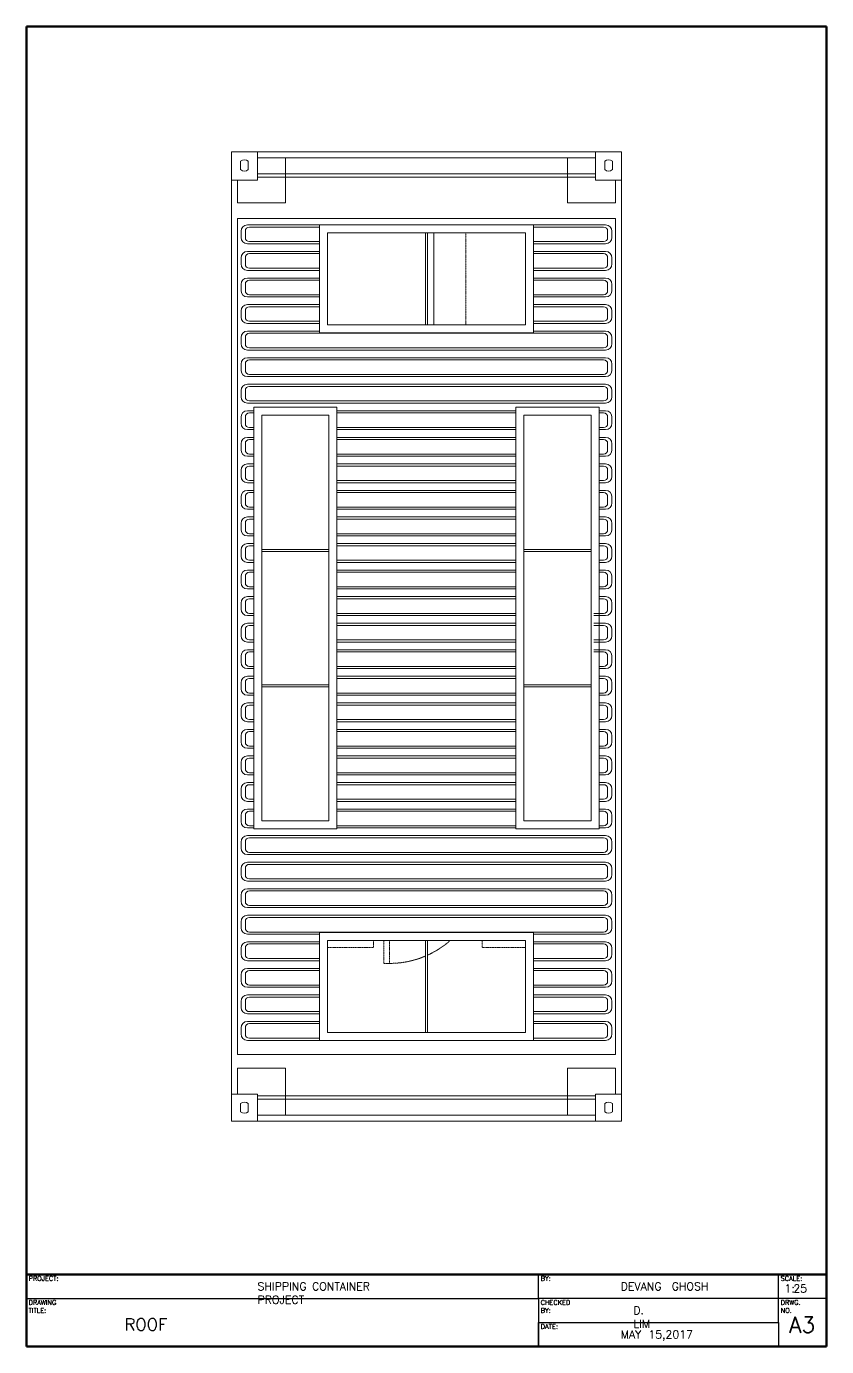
# Model space of a CAD drawing. Header units: millimetres. Extents: x -114891 to 6090, y -66971 to -39451.
# Drawn here: x -4181 to 819, y -57370 to -49120 of the extents above; entities that cross this region are included whole.
import ezdxf

# ---------------------------------------------------------------- set-up
doc = ezdxf.new("R2010")
doc.units = ezdxf.units.MM
doc.header["$LTSCALE"] = 0.05
doc.linetypes.add('HIDDENX2', pattern=[19.05, 12.7, -6.35])
for name, color, linetype, lineweight in [('Border', 160, 'Continuous', 70), ('Final White Lines', 7, 'Continuous', 9), ('Lines', 181, 'Continuous', 30), ('text', 7, 'Continuous', 5), ('Window View', 253, 'HIDDENX2', 5)]:
    doc.layers.add(name, color=color, linetype=linetype, lineweight=lineweight)
doc.styles.get("Standard").update_dxf_attribs({"font": 'simplex8.shx'})

msp = doc.modelspace()

# ---------------------------------------------------------------- linework, layer by layer
at = {"layer": 'Border'}
for p, q in [((-4181.358, -49119.898), (818.642, -49119.898)), ((-4181.358, -57369.898), (-4181.358, -49119.898)), ((818.642, -49119.898), (818.642, -57369.898)), ((-981.358, -56919.898), (-4181.358, -56919.898)), ((-4181.358, -56919.898), (-981.358, -56919.898)), ((-981.358, -56919.898), (518.642, -56919.898)), ((518.642, -56919.898), (818.642, -56919.898)), ((818.642, -57369.898), (818.642, -57069.898)), ((818.642, -57369.898), (-4181.358, -57369.898)), ((518.642, -57369.898), (818.642, -57369.898))]:
    msp.add_line(p, q, dxfattribs=at)
at = {"layer": 'Final White Lines'}
for p, q in [((-2900.358, -55961.591), (-2900.358, -49903.591)), ((-462.358, -49903.591), (-2900.358, -49903.591)), ((-462.358, -55961.591), (-462.358, -49903.591)), ((-2842.858, -50014.714), (-2842.858, -49962.467)), ((-2796.014, -50014.714), (-2796.014, -49962.467)), ((-624.358, -49941.591), (-2738.358, -49941.591)), ((-2562.358, -50221.591), (-2562.358, -49941.591)), ((-800.358, -50221.591), (-800.358, -49941.591)), ((-566.703, -50014.714), (-566.703, -49962.467)), ((-519.858, -50014.714), (-519.858, -49962.467)), ((-624.358, -50041.591), (-2738.358, -50041.591)), ((-624.358, -50061.591), (-2738.358, -50061.591)), ((-2862.358, -50221.591), (-2862.358, -50081.591)), ((-500.358, -50221.591), (-500.358, -50081.591)), ((-2562.358, -50221.591), (-2862.358, -50221.591)), ((-800.358, -50221.591), (-500.358, -50221.591)), ((-2862.358, -55545.091), (-2862.358, -50320.091)), ((-500.358, -50320.091), (-2862.358, -50320.091)), ((-500.358, -55545.091), (-500.358, -50320.091)), ((-2350.758, -50360.412), (-1012.358, -50360.412)), ((-2350.758, -50360.412), (-2350.758, -51034.412)), ((-1012.358, -50360.412), (-1012.358, -51034.412)), ((-2300.758, -50410.412), (-1062.358, -50410.412)), ((-2300.758, -50410.412), (-2300.758, -50984.412)), ((-1687.558, -50410.412), (-1687.558, -50984.412)), ((-1675.558, -50410.412), (-1675.558, -50984.412)), ((-1675.558, -50410.412), (-1675.558, -50984.412)), ((-1635.558, -50410.412), (-1635.558, -50984.412)), ((-1062.358, -50410.412), (-1062.358, -50984.412)), ((-2300.758, -50984.412), (-1062.358, -50984.412)), ((-2350.758, -51034.412), (-1012.358, -51034.412)), ((-2760.758, -54135.364), (-2760.758, -51499.364)), ((-2760.758, -51499.364), (-2240.758, -51499.364)), ((-2710.758, -54085.364), (-2710.758, -51549.364)), ((-2710.758, -51549.364), (-2290.758, -51549.364)), ((-2290.758, -54085.364), (-2290.758, -51549.364)), ((-2240.758, -54135.364), (-2240.758, -51499.364)), ((-1122.358, -51499.364), (-1122.358, -54135.364)), ((-1122.358, -51499.364), (-602.358, -51499.364)), ((-1072.358, -51549.364), (-1072.358, -54085.364)), ((-1072.358, -51549.364), (-652.358, -51549.364)), ((-652.358, -51549.364), (-652.358, -54085.364)), ((-602.358, -51499.364), (-602.358, -54135.364)), ((-2710.758, -52388.698), (-2290.758, -52388.698)), ((-2710.758, -52400.698), (-2290.758, -52400.698)), ((-1072.358, -52388.698), (-652.358, -52388.698)), ((-1072.358, -52400.698), (-652.358, -52400.698)), ((-2710.758, -53234.031), (-2290.758, -53234.031)), ((-2710.758, -53246.031), (-2290.758, -53246.031)), ((-1072.358, -53234.031), (-652.358, -53234.031)), ((-1072.358, -53246.031), (-652.358, -53246.031)), ((-2710.758, -54085.364), (-2290.758, -54085.364)), ((-1072.358, -54085.364), (-652.358, -54085.364)), ((-2760.758, -54135.364), (-2240.758, -54135.364)), ((-1122.358, -54135.364), (-602.358, -54135.364)), ((-2350.758, -54782.316), (-1012.358, -54782.316)), ((-2350.758, -54782.316), (-2350.758, -55456.316)), ((-2300.758, -54832.316), (-1062.358, -54832.316)), ((-2300.758, -54832.316), (-2300.758, -55406.316)), ((-2300.758, -54832.316), (-2300.758, -54875.591)), ((-2011.883, -54832.316), (-1947.483, -54832.316)), ((-1687.558, -54832.316), (-1687.558, -55406.316)), ((-1675.558, -54832.316), (-1675.558, -55406.316)), ((-1675.558, -54832.316), (-1675.558, -55406.316)), ((-1062.358, -54832.316), (-1333.301, -54832.316)), ((-1062.358, -54832.316), (-1062.358, -55406.316)), ((-1012.358, -54782.316), (-1012.358, -55456.316)), ((-462.358, -54851.364), (-462.358, -54851.364)), ((-462.358, -55236.613), (-462.358, -55274.613)), ((-2300.758, -55406.316), (-1062.358, -55406.316)), ((-2350.758, -55456.316), (-1012.358, -55456.316)), ((-500.358, -55545.091), (-2862.358, -55545.091)), ((-2862.358, -55791.591), (-2862.358, -55629.591)), ((-2562.358, -55629.591), (-2862.358, -55629.591)), ((-2562.358, -55923.591), (-2562.358, -55629.591)), ((-800.358, -55923.591), (-800.358, -55629.591)), ((-800.358, -55629.591), (-500.358, -55629.591)), ((-500.358, -55791.591), (-500.358, -55629.591)), ((-2842.858, -55850.467), (-2842.858, -55902.714)), ((-2796.014, -55850.467), (-2796.014, -55902.714)), ((-624.358, -55803.591), (-2738.358, -55803.591)), ((-624.358, -55823.591), (-2738.358, -55823.591)), ((-566.703, -55850.467), (-566.703, -55902.714)), ((-519.858, -55850.467), (-519.858, -55902.714)), ((-624.358, -55923.591), (-2738.358, -55923.591)), ((-462.358, -55961.591), (-2900.358, -55961.591))]:
    msp.add_line(p, q, dxfattribs=at)
at = {"layer": 'Final White Lines', "color": 251}
for p, q in [((-2840.358, -50438.412), (-2840.358, -50400.412)), ((-2813.358, -50439.912), (-2813.358, -50398.912)), ((-2800.358, -50360.412), (-2726.13, -50360.412)), ((-2788.358, -50373.912), (-2726.13, -50373.912)), ((-2726.13, -50360.412), (-636.587, -50360.412)), ((-2726.13, -50373.912), (-2350.758, -50373.912)), ((-1012.358, -50373.912), (-636.587, -50373.912)), ((-562.358, -50360.412), (-636.587, -50360.412)), ((-574.358, -50373.912), (-636.587, -50373.912)), ((-549.358, -50439.912), (-549.358, -50398.912)), ((-522.358, -50438.412), (-522.358, -50400.412)), ((-2800.358, -50478.412), (-2726.13, -50478.412)), ((-2788.358, -50464.912), (-2726.13, -50464.912)), ((-2726.13, -50464.912), (-2350.758, -50464.912)), ((-2726.13, -50478.412), (-2350.758, -50478.412)), ((-1012.358, -50464.912), (-636.587, -50464.912)), ((-1012.358, -50478.412), (-636.587, -50478.412)), ((-574.358, -50464.912), (-636.587, -50464.912)), ((-562.358, -50478.412), (-636.587, -50478.412)), ((-2840.358, -50604.342), (-2840.358, -50566.342)), ((-2813.358, -50605.842), (-2813.358, -50564.842)), ((-2800.358, -50526.342), (-2726.13, -50526.342)), ((-2788.358, -50539.842), (-2726.13, -50539.842)), ((-2726.13, -50526.342), (-2350.758, -50526.342)), ((-2726.13, -50539.842), (-2350.758, -50539.842)), ((-1012.358, -50526.342), (-636.587, -50526.342)), ((-1012.358, -50539.842), (-636.587, -50539.842)), ((-562.358, -50526.342), (-636.587, -50526.342)), ((-574.358, -50539.842), (-636.587, -50539.842)), ((-549.358, -50605.842), (-549.358, -50564.842)), ((-522.358, -50604.342), (-522.358, -50566.342)), ((-2800.358, -50644.342), (-2726.13, -50644.342)), ((-2788.358, -50630.842), (-2726.13, -50630.842)), ((-2726.13, -50630.842), (-2350.758, -50630.842)), ((-2726.13, -50644.342), (-2350.758, -50644.342)), ((-1012.358, -50630.842), (-636.587, -50630.842)), ((-1012.358, -50644.342), (-636.587, -50644.342)), ((-574.358, -50630.842), (-636.587, -50630.842)), ((-562.358, -50644.342), (-636.587, -50644.342)), ((-2840.358, -50770.272), (-2840.358, -50732.272)), ((-2813.358, -50771.772), (-2813.358, -50730.772)), ((-2800.358, -50692.272), (-2726.13, -50692.272)), ((-2788.358, -50705.772), (-2726.13, -50705.772)), ((-2726.13, -50692.272), (-2350.758, -50692.272)), ((-2726.13, -50705.772), (-2350.758, -50705.772)), ((-1012.358, -50692.272), (-636.587, -50692.272)), ((-1012.358, -50705.772), (-636.587, -50705.772)), ((-562.358, -50692.272), (-636.587, -50692.272)), ((-574.358, -50705.772), (-636.587, -50705.772)), ((-549.358, -50771.772), (-549.358, -50730.772)), ((-522.358, -50770.272), (-522.358, -50732.272)), ((-2800.358, -50810.272), (-2726.13, -50810.272)), ((-2788.358, -50796.772), (-2726.13, -50796.772)), ((-2726.13, -50796.772), (-2350.758, -50796.772)), ((-2726.13, -50810.272), (-2350.758, -50810.272)), ((-1012.358, -50796.772), (-636.587, -50796.772)), ((-1012.358, -50810.272), (-636.587, -50810.272)), ((-574.358, -50796.772), (-636.587, -50796.772)), ((-562.358, -50810.272), (-636.587, -50810.272)), ((-2840.358, -50936.203), (-2840.358, -50898.203)), ((-2813.358, -50937.703), (-2813.358, -50896.703)), ((-2800.358, -50858.203), (-2726.13, -50858.203)), ((-2788.358, -50871.703), (-2726.13, -50871.703)), ((-2726.13, -50858.203), (-2350.758, -50858.203)), ((-2726.13, -50871.703), (-2350.758, -50871.703)), ((-1012.358, -50858.203), (-636.587, -50858.203)), ((-1012.358, -50871.703), (-636.587, -50871.703)), ((-562.358, -50858.203), (-636.587, -50858.203)), ((-574.358, -50871.703), (-636.587, -50871.703)), ((-549.358, -50937.703), (-549.358, -50896.703)), ((-522.358, -50936.203), (-522.358, -50898.203)), ((-2800.358, -50976.203), (-2726.13, -50976.203)), ((-2788.358, -50962.703), (-2726.13, -50962.703)), ((-2726.13, -50962.703), (-2350.758, -50962.703)), ((-2726.13, -50976.203), (-2350.758, -50976.203)), ((-1012.358, -50962.703), (-636.587, -50962.703)), ((-1012.358, -50976.203), (-636.587, -50976.203)), ((-574.358, -50962.703), (-636.587, -50962.703)), ((-562.358, -50976.203), (-636.587, -50976.203)), ((-2840.358, -51102.133), (-2840.358, -51064.133)), ((-2813.358, -51103.633), (-2813.358, -51062.633)), ((-2800.358, -51024.133), (-2726.13, -51024.133)), ((-2788.358, -51037.633), (-2726.13, -51037.633)), ((-2726.13, -51024.133), (-2350.758, -51024.133)), ((-2726.13, -51037.633), (-636.587, -51037.633)), ((-1012.358, -51024.133), (-636.587, -51024.133)), ((-562.358, -51024.133), (-636.587, -51024.133)), ((-574.358, -51037.633), (-636.587, -51037.633)), ((-549.358, -51103.633), (-549.358, -51062.633)), ((-522.358, -51102.133), (-522.358, -51064.133)), ((-2800.358, -51142.133), (-2726.13, -51142.133)), ((-2788.358, -51128.633), (-2726.13, -51128.633)), ((-2726.13, -51128.633), (-636.587, -51128.633)), ((-2726.13, -51142.133), (-636.587, -51142.133)), ((-574.358, -51128.633), (-636.587, -51128.633)), ((-562.358, -51142.133), (-636.587, -51142.133)), ((-2840.358, -51268.063), (-2840.358, -51230.063)), ((-2813.358, -51269.563), (-2813.358, -51228.563)), ((-2800.358, -51190.063), (-2726.13, -51190.063)), ((-2788.358, -51203.563), (-2726.13, -51203.563)), ((-2726.13, -51190.063), (-636.587, -51190.063)), ((-2726.13, -51203.563), (-636.587, -51203.563)), ((-562.358, -51190.063), (-636.587, -51190.063)), ((-574.358, -51203.563), (-636.587, -51203.563)), ((-549.358, -51269.563), (-549.358, -51228.563)), ((-522.358, -51268.063), (-522.358, -51230.063)), ((-2800.358, -51308.063), (-2726.13, -51308.063)), ((-2788.358, -51294.563), (-2726.13, -51294.563)), ((-2726.13, -51294.563), (-636.587, -51294.563)), ((-2726.13, -51308.063), (-636.587, -51308.063)), ((-574.358, -51294.563), (-636.587, -51294.563)), ((-562.358, -51308.063), (-636.587, -51308.063)), ((-2840.358, -51433.993), (-2840.358, -51395.993)), ((-2840.358, -51433.993), (-2840.358, -51395.993)), ((-2813.358, -51435.493), (-2813.358, -51394.493)), ((-2813.358, -51435.493), (-2813.358, -51394.493)), ((-2800.358, -51355.993), (-2726.13, -51355.993)), ((-2800.358, -51355.993), (-2726.13, -51355.993)), ((-2788.358, -51369.493), (-2726.13, -51369.493)), ((-2788.358, -51369.493), (-2726.13, -51369.493)), ((-2726.13, -51355.993), (-636.587, -51355.993)), ((-2726.13, -51355.993), (-636.587, -51355.993)), ((-2726.13, -51369.493), (-636.587, -51369.493)), ((-2726.13, -51369.493), (-636.587, -51369.493)), ((-562.358, -51355.993), (-636.587, -51355.993)), ((-562.358, -51355.993), (-636.587, -51355.993)), ((-574.358, -51369.493), (-636.587, -51369.493)), ((-574.358, -51369.493), (-636.587, -51369.493)), ((-549.358, -51435.493), (-549.358, -51394.493)), ((-549.358, -51435.493), (-549.358, -51394.493)), ((-522.358, -51433.993), (-522.358, -51395.993)), ((-522.358, -51433.993), (-522.358, -51395.993)), ((-2800.358, -51473.993), (-2726.13, -51473.993)), ((-2800.358, -51473.993), (-2726.13, -51473.993)), ((-2788.358, -51460.493), (-2726.13, -51460.493)), ((-2788.358, -51460.493), (-2726.13, -51460.493)), ((-2726.13, -51460.493), (-636.587, -51460.493)), ((-2726.13, -51460.493), (-636.587, -51460.493)), ((-2726.13, -51473.993), (-636.587, -51473.993)), ((-2726.13, -51473.993), (-636.587, -51473.993)), ((-574.358, -51460.493), (-636.587, -51460.493)), ((-574.358, -51460.493), (-636.587, -51460.493)), ((-562.358, -51473.993), (-636.587, -51473.993)), ((-562.358, -51473.993), (-636.587, -51473.993)), ((-2840.358, -51599.923), (-2840.358, -51561.923)), ((-2813.358, -51601.423), (-2813.358, -51560.423)), ((-2800.358, -51521.923), (-2760.758, -51521.923)), ((-2788.358, -51535.423), (-2760.758, -51535.423)), ((-2240.758, -51521.923), (-1122.358, -51521.923)), ((-2240.758, -51535.423), (-1122.358, -51535.423)), ((-562.358, -51521.923), (-602.358, -51521.923)), ((-574.358, -51535.423), (-602.358, -51535.423)), ((-549.358, -51601.423), (-549.358, -51560.423)), ((-522.358, -51599.923), (-522.358, -51561.923)), ((-2800.358, -51639.923), (-2760.758, -51639.923)), ((-2788.358, -51626.423), (-2760.758, -51626.423)), ((-2240.758, -51626.423), (-1122.358, -51626.423)), ((-2240.758, -51639.923), (-1122.358, -51639.923)), ((-574.358, -51626.423), (-602.358, -51626.423)), ((-562.358, -51639.923), (-602.358, -51639.923)), ((-2813.358, -51767.353), (-2813.358, -51726.353)), ((-2800.358, -51687.853), (-2760.758, -51687.853)), ((-2788.358, -51701.353), (-2760.758, -51701.353)), ((-2240.758, -51687.853), (-1122.358, -51687.853)), ((-2240.758, -51701.353), (-1122.358, -51701.353)), ((-562.358, -51687.853), (-602.358, -51687.853)), ((-574.358, -51701.353), (-602.358, -51701.353)), ((-549.358, -51767.353), (-549.358, -51726.353)), ((-2840.358, -51765.853), (-2840.358, -51727.853)), ((-2800.358, -51805.853), (-2760.758, -51805.853)), ((-2788.358, -51792.353), (-2760.758, -51792.353)), ((-2240.758, -51792.353), (-1122.358, -51792.353)), ((-2240.758, -51805.853), (-1122.358, -51805.853)), ((-574.358, -51792.353), (-602.358, -51792.353)), ((-562.358, -51805.853), (-602.358, -51805.853)), ((-522.358, -51765.853), (-522.358, -51727.853)), ((-2813.358, -51933.283), (-2813.358, -51892.283)), ((-2800.358, -51853.783), (-2760.758, -51853.783)), ((-2788.358, -51867.283), (-2760.758, -51867.283)), ((-2240.758, -51853.783), (-1122.358, -51853.783)), ((-2240.758, -51867.283), (-1122.358, -51867.283)), ((-562.358, -51853.783), (-602.358, -51853.783)), ((-574.358, -51867.283), (-602.358, -51867.283)), ((-549.358, -51933.283), (-549.358, -51892.283)), ((-2840.358, -51931.783), (-2840.358, -51893.783)), ((-2800.358, -51971.783), (-2760.758, -51971.783)), ((-2788.358, -51958.283), (-2760.758, -51958.283)), ((-2240.758, -51958.283), (-1122.358, -51958.283)), ((-2240.758, -51971.783), (-1122.358, -51971.783)), ((-574.358, -51958.283), (-602.358, -51958.283)), ((-562.358, -51971.783), (-602.358, -51971.783)), ((-522.358, -51931.783), (-522.358, -51893.783)), ((-2800.358, -52019.714), (-2760.758, -52019.714)), ((-2788.358, -52033.214), (-2760.758, -52033.214)), ((-2240.758, -52019.714), (-1122.358, -52019.714)), ((-2240.758, -52033.214), (-1122.358, -52033.214)), ((-562.358, -52019.714), (-602.358, -52019.714)), ((-574.358, -52033.214), (-602.358, -52033.214)), ((-2840.358, -52097.714), (-2840.358, -52059.714)), ((-2813.358, -52099.214), (-2813.358, -52058.214)), ((-2800.358, -52137.714), (-2760.758, -52137.714)), ((-2788.358, -52124.214), (-2760.758, -52124.214)), ((-2240.758, -52124.214), (-1122.358, -52124.214)), ((-2240.758, -52137.714), (-1122.358, -52137.714)), ((-574.358, -52124.214), (-602.358, -52124.214)), ((-562.358, -52137.714), (-602.358, -52137.714)), ((-549.358, -52099.214), (-549.358, -52058.214)), ((-522.358, -52097.714), (-522.358, -52059.714)), ((-2800.358, -52185.644), (-2760.758, -52185.644)), ((-2788.358, -52199.144), (-2760.758, -52199.144)), ((-2240.758, -52185.644), (-1122.358, -52185.644)), ((-2240.758, -52199.144), (-1122.358, -52199.144)), ((-562.358, -52185.644), (-602.358, -52185.644)), ((-574.358, -52199.144), (-602.358, -52199.144)), ((-2840.358, -52263.644), (-2840.358, -52225.644)), ((-2813.358, -52265.144), (-2813.358, -52224.144)), ((-2800.358, -52303.644), (-2760.758, -52303.644)), ((-2788.358, -52290.144), (-2760.758, -52290.144)), ((-2240.758, -52290.144), (-1122.358, -52290.144)), ((-2240.758, -52303.644), (-1122.358, -52303.644)), ((-574.358, -52290.144), (-602.358, -52290.144)), ((-562.358, -52303.644), (-602.358, -52303.644)), ((-549.358, -52265.144), (-549.358, -52224.144)), ((-522.358, -52263.644), (-522.358, -52225.644)), ((-2800.358, -52351.574), (-2760.758, -52351.574)), ((-2800.358, -52351.574), (-2760.758, -52351.574)), ((-2788.358, -52365.074), (-2760.758, -52365.074)), ((-2788.358, -52365.074), (-2760.758, -52365.074)), ((-2240.758, -52351.574), (-1122.358, -52351.574)), ((-2240.758, -52351.574), (-1122.358, -52351.574)), ((-2240.758, -52365.074), (-1122.358, -52365.074)), ((-2240.758, -52365.074), (-1122.358, -52365.074)), ((-562.358, -52351.574), (-602.358, -52351.574)), ((-562.358, -52351.574), (-602.358, -52351.574)), ((-574.358, -52365.074), (-602.358, -52365.074)), ((-574.358, -52365.074), (-602.358, -52365.074)), ((-2840.358, -52429.574), (-2840.358, -52391.574)), ((-2840.358, -52429.574), (-2840.358, -52391.574)), ((-2813.358, -52431.074), (-2813.358, -52390.074)), ((-2813.358, -52431.074), (-2813.358, -52390.074)), ((-2800.358, -52469.574), (-2760.758, -52469.574)), ((-2800.358, -52469.574), (-2760.758, -52469.574)), ((-2788.358, -52456.074), (-2760.758, -52456.074)), ((-2788.358, -52456.074), (-2760.758, -52456.074)), ((-2240.758, -52456.074), (-1122.358, -52456.074)), ((-2240.758, -52456.074), (-1122.358, -52456.074)), ((-2240.758, -52469.574), (-1122.358, -52469.574)), ((-2240.758, -52469.574), (-1122.358, -52469.574)), ((-574.358, -52456.074), (-602.358, -52456.074)), ((-574.358, -52456.074), (-602.358, -52456.074)), ((-562.358, -52469.574), (-602.358, -52469.574)), ((-562.358, -52469.574), (-602.358, -52469.574)), ((-549.358, -52431.074), (-549.358, -52390.074)), ((-549.358, -52431.074), (-549.358, -52390.074)), ((-522.358, -52429.574), (-522.358, -52391.574)), ((-522.358, -52429.574), (-522.358, -52391.574)), ((-2800.358, -52517.504), (-2760.758, -52517.504)), ((-2788.358, -52531.004), (-2760.758, -52531.004)), ((-2240.758, -52517.504), (-1122.358, -52517.504)), ((-2240.758, -52531.004), (-1122.358, -52531.004)), ((-562.358, -52517.504), (-602.358, -52517.504)), ((-574.358, -52531.004), (-602.358, -52531.004)), ((-2840.358, -52595.504), (-2840.358, -52557.504)), ((-2813.358, -52597.004), (-2813.358, -52556.004)), ((-2788.358, -52622.004), (-2760.758, -52622.004)), ((-2240.758, -52622.004), (-1122.358, -52622.004)), ((-574.358, -52622.004), (-602.358, -52622.004)), ((-549.358, -52597.004), (-549.358, -52556.004)), ((-522.358, -52595.504), (-522.358, -52557.504)), ((-2800.358, -52635.504), (-2760.758, -52635.504)), ((-2800.358, -52683.434), (-2760.758, -52683.434)), ((-2788.358, -52696.934), (-2760.758, -52696.934)), ((-2240.758, -52635.504), (-1122.358, -52635.504)), ((-2240.758, -52683.434), (-1122.358, -52683.434)), ((-2240.758, -52696.934), (-1122.358, -52696.934)), ((-562.358, -52635.504), (-602.358, -52635.504)), ((-562.358, -52683.434), (-602.358, -52683.434)), ((-574.358, -52696.934), (-602.358, -52696.934)), ((-2840.358, -52761.434), (-2840.358, -52723.434)), ((-2813.358, -52762.934), (-2813.358, -52721.934)), ((-2788.358, -52787.934), (-2760.758, -52787.934)), ((-2240.758, -52787.934), (-1122.358, -52787.934)), ((-574.358, -52787.934), (-636.587, -52787.934)), ((-549.358, -52762.934), (-549.358, -52721.934)), ((-522.358, -52761.434), (-522.358, -52723.434)), ((-2800.358, -52801.434), (-2760.758, -52801.434)), ((-2800.358, -52849.364), (-2760.758, -52849.364)), ((-2788.358, -52862.864), (-2760.758, -52862.864)), ((-2240.758, -52801.434), (-1122.358, -52801.434)), ((-2240.758, -52849.364), (-1122.358, -52849.364)), ((-2240.758, -52862.864), (-1122.358, -52862.864)), ((-562.358, -52801.434), (-636.587, -52801.434)), ((-562.358, -52849.364), (-636.587, -52849.364)), ((-574.358, -52862.864), (-636.587, -52862.864)), ((-2840.358, -52889.364), (-2840.358, -52927.364)), ((-2813.358, -52887.864), (-2813.358, -52928.864)), ((-2788.358, -52953.864), (-2760.758, -52953.864)), ((-2240.758, -52953.864), (-1122.358, -52953.864)), ((-574.358, -52953.864), (-636.587, -52953.864)), ((-549.358, -52887.864), (-549.358, -52928.864)), ((-522.358, -52889.364), (-522.358, -52927.364)), ((-2800.358, -52967.364), (-2760.758, -52967.364)), ((-2800.358, -53015.294), (-2760.758, -53015.294)), ((-2788.358, -53028.794), (-2760.758, -53028.794)), ((-2240.758, -52967.364), (-1122.358, -52967.364)), ((-2240.758, -53015.294), (-1122.358, -53015.294)), ((-2240.758, -53028.794), (-1122.358, -53028.794)), ((-562.358, -52967.364), (-636.587, -52967.364)), ((-562.358, -53015.294), (-636.587, -53015.294)), ((-574.358, -53028.794), (-636.587, -53028.794)), ((-2840.358, -53055.294), (-2840.358, -53093.294)), ((-2813.358, -53053.794), (-2813.358, -53094.794)), ((-2788.358, -53119.794), (-2760.758, -53119.794)), ((-2240.758, -53119.794), (-1122.358, -53119.794)), ((-574.358, -53119.794), (-602.358, -53119.794)), ((-549.358, -53053.794), (-549.358, -53094.794)), ((-522.358, -53055.294), (-522.358, -53093.294)), ((-2800.358, -53133.294), (-2760.758, -53133.294)), ((-2800.358, -53181.225), (-2760.758, -53181.225)), ((-2788.358, -53194.725), (-2760.758, -53194.725)), ((-2240.758, -53133.294), (-1122.358, -53133.294)), ((-2240.758, -53181.225), (-1122.358, -53181.225)), ((-2240.758, -53194.725), (-1122.358, -53194.725)), ((-562.358, -53133.294), (-602.358, -53133.294)), ((-562.358, -53181.225), (-602.358, -53181.225)), ((-574.358, -53194.725), (-602.358, -53194.725)), ((-2840.358, -53221.225), (-2840.358, -53259.225)), ((-2813.358, -53219.725), (-2813.358, -53260.725)), ((-2788.358, -53285.725), (-2760.758, -53285.725)), ((-2240.758, -53285.725), (-1122.358, -53285.725)), ((-574.358, -53285.725), (-602.358, -53285.725)), ((-549.358, -53219.725), (-549.358, -53260.725)), ((-522.358, -53221.225), (-522.358, -53259.225)), ((-2800.358, -53299.225), (-2760.758, -53299.225)), ((-2800.358, -53347.155), (-2760.758, -53347.155)), ((-2800.358, -53347.155), (-2760.758, -53347.155)), ((-2788.358, -53360.655), (-2760.758, -53360.655)), ((-2788.358, -53360.655), (-2760.758, -53360.655)), ((-2240.758, -53299.225), (-1122.358, -53299.225)), ((-2240.758, -53347.155), (-1122.358, -53347.155)), ((-2240.758, -53347.155), (-1122.358, -53347.155)), ((-2240.758, -53360.655), (-1122.358, -53360.655)), ((-2240.758, -53360.655), (-1122.358, -53360.655)), ((-562.358, -53299.225), (-602.358, -53299.225)), ((-562.358, -53347.155), (-602.358, -53347.155)), ((-562.358, -53347.155), (-602.358, -53347.155)), ((-574.358, -53360.655), (-602.358, -53360.655)), ((-574.358, -53360.655), (-602.358, -53360.655)), ((-2840.358, -53387.155), (-2840.358, -53425.155)), ((-2840.358, -53387.155), (-2840.358, -53425.155)), ((-2813.358, -53385.655), (-2813.358, -53426.655)), ((-2813.358, -53385.655), (-2813.358, -53426.655)), ((-2788.358, -53451.655), (-2760.758, -53451.655)), ((-2788.358, -53451.655), (-2760.758, -53451.655)), ((-2240.758, -53451.655), (-1122.358, -53451.655)), ((-2240.758, -53451.655), (-1122.358, -53451.655)), ((-574.358, -53451.655), (-602.358, -53451.655)), ((-574.358, -53451.655), (-602.358, -53451.655)), ((-549.358, -53385.655), (-549.358, -53426.655)), ((-549.358, -53385.655), (-549.358, -53426.655)), ((-522.358, -53387.155), (-522.358, -53425.155)), ((-522.358, -53387.155), (-522.358, -53425.155)), ((-2800.358, -53465.155), (-2760.758, -53465.155)), ((-2800.358, -53465.155), (-2760.758, -53465.155)), ((-2800.358, -53513.085), (-2760.758, -53513.085)), ((-2788.358, -53526.585), (-2760.758, -53526.585)), ((-2240.758, -53465.155), (-1122.358, -53465.155)), ((-2240.758, -53465.155), (-1122.358, -53465.155)), ((-2240.758, -53513.085), (-1122.358, -53513.085)), ((-2240.758, -53526.585), (-1122.358, -53526.585)), ((-562.358, -53465.155), (-602.358, -53465.155)), ((-562.358, -53465.155), (-602.358, -53465.155)), ((-562.358, -53513.085), (-602.358, -53513.085)), ((-574.358, -53526.585), (-602.358, -53526.585)), ((-2840.358, -53553.085), (-2840.358, -53591.085)), ((-2813.358, -53551.585), (-2813.358, -53592.585)), ((-2788.358, -53617.585), (-2760.758, -53617.585)), ((-2240.758, -53617.585), (-1122.358, -53617.585)), ((-574.358, -53617.585), (-602.358, -53617.585)), ((-549.358, -53551.585), (-549.358, -53592.585)), ((-522.358, -53553.085), (-522.358, -53591.085)), ((-2800.358, -53631.085), (-2760.758, -53631.085)), ((-2800.358, -53679.015), (-2760.758, -53679.015)), ((-2788.358, -53692.515), (-2760.758, -53692.515)), ((-2240.758, -53631.085), (-1122.358, -53631.085)), ((-2240.758, -53679.015), (-1122.358, -53679.015)), ((-2240.758, -53692.515), (-1122.358, -53692.515)), ((-562.358, -53631.085), (-602.358, -53631.085)), ((-562.358, -53679.015), (-602.358, -53679.015)), ((-574.358, -53692.515), (-602.358, -53692.515)), ((-2840.358, -53719.015), (-2840.358, -53757.015)), ((-2813.358, -53717.515), (-2813.358, -53758.515)), ((-2788.358, -53783.515), (-2760.758, -53783.515)), ((-2240.758, -53783.515), (-1122.358, -53783.515)), ((-574.358, -53783.515), (-602.358, -53783.515)), ((-549.358, -53717.515), (-549.358, -53758.515)), ((-522.358, -53719.015), (-522.358, -53757.015)), ((-2800.358, -53797.015), (-2760.758, -53797.015)), ((-2800.358, -53844.945), (-2760.758, -53844.945)), ((-2788.358, -53858.445), (-2760.758, -53858.445)), ((-2240.758, -53797.015), (-1122.358, -53797.015)), ((-2240.758, -53844.945), (-1122.358, -53844.945)), ((-2240.758, -53858.445), (-1122.358, -53858.445)), ((-562.358, -53797.015), (-602.358, -53797.015)), ((-562.358, -53844.945), (-602.358, -53844.945)), ((-574.358, -53858.445), (-602.358, -53858.445)), ((-2840.358, -53884.945), (-2840.358, -53922.945)), ((-2813.358, -53883.445), (-2813.358, -53924.445)), ((-2788.358, -53949.445), (-2760.758, -53949.445)), ((-2240.758, -53949.445), (-1122.358, -53949.445)), ((-574.358, -53949.445), (-602.358, -53949.445)), ((-549.358, -53883.445), (-549.358, -53924.445)), ((-522.358, -53884.945), (-522.358, -53922.945)), ((-2800.358, -53962.945), (-2760.758, -53962.945)), ((-2800.358, -54010.875), (-2760.758, -54010.875)), ((-2788.358, -54024.375), (-2760.758, -54024.375)), ((-2240.758, -53962.945), (-1122.358, -53962.945)), ((-2240.758, -54010.875), (-1122.358, -54010.875)), ((-2240.758, -54024.375), (-1122.358, -54024.375)), ((-562.358, -53962.945), (-602.358, -53962.945)), ((-562.358, -54010.875), (-602.358, -54010.875)), ((-574.358, -54024.375), (-602.358, -54024.375)), ((-2840.358, -54050.875), (-2840.358, -54088.875)), ((-2813.358, -54049.375), (-2813.358, -54090.375)), ((-2788.358, -54115.375), (-2760.758, -54115.375)), ((-2240.758, -54115.375), (-1122.358, -54115.375)), ((-574.358, -54115.375), (-602.358, -54115.375)), ((-549.358, -54049.375), (-549.358, -54090.375)), ((-522.358, -54050.875), (-522.358, -54088.875)), ((-2800.358, -54128.875), (-2760.758, -54128.875)), ((-2800.358, -54176.805), (-2726.13, -54176.805)), ((-2788.358, -54190.305), (-2726.13, -54190.305)), ((-2726.13, -54176.805), (-636.587, -54176.805)), ((-2726.13, -54190.305), (-636.587, -54190.305)), ((-2240.758, -54128.875), (-1122.358, -54128.875)), ((-562.358, -54176.805), (-636.587, -54176.805)), ((-574.358, -54190.305), (-636.587, -54190.305)), ((-562.358, -54128.875), (-602.358, -54128.875)), ((-2840.358, -54216.805), (-2840.358, -54254.805)), ((-2813.358, -54215.305), (-2813.358, -54256.305)), ((-2788.358, -54281.305), (-2726.13, -54281.305)), ((-2726.13, -54281.305), (-636.587, -54281.305)), ((-574.358, -54281.305), (-636.587, -54281.305)), ((-549.358, -54215.305), (-549.358, -54256.305)), ((-522.358, -54216.805), (-522.358, -54254.805)), ((-2800.358, -54294.805), (-2726.13, -54294.805)), ((-2800.358, -54342.735), (-2726.13, -54342.735)), ((-2800.358, -54342.735), (-2726.13, -54342.735)), ((-2788.358, -54356.235), (-2726.13, -54356.235)), ((-2788.358, -54356.235), (-2726.13, -54356.235)), ((-2726.13, -54294.805), (-636.587, -54294.805)), ((-2726.13, -54342.735), (-636.587, -54342.735)), ((-2726.13, -54342.735), (-636.587, -54342.735)), ((-2726.13, -54356.235), (-636.587, -54356.235)), ((-2726.13, -54356.235), (-636.587, -54356.235)), ((-562.358, -54294.805), (-636.587, -54294.805)), ((-562.358, -54342.735), (-636.587, -54342.735)), ((-562.358, -54342.735), (-636.587, -54342.735)), ((-574.358, -54356.235), (-636.587, -54356.235)), ((-574.358, -54356.235), (-636.587, -54356.235)), ((-2840.358, -54382.735), (-2840.358, -54420.735)), ((-2840.358, -54382.735), (-2840.358, -54420.735)), ((-2813.358, -54381.235), (-2813.358, -54422.235)), ((-2813.358, -54381.235), (-2813.358, -54422.235)), ((-2788.358, -54447.235), (-2726.13, -54447.235)), ((-2788.358, -54447.235), (-2726.13, -54447.235)), ((-2726.13, -54447.235), (-636.587, -54447.235)), ((-2726.13, -54447.235), (-636.587, -54447.235)), ((-574.358, -54447.235), (-636.587, -54447.235)), ((-574.358, -54447.235), (-636.587, -54447.235)), ((-549.358, -54381.235), (-549.358, -54422.235)), ((-549.358, -54381.235), (-549.358, -54422.235)), ((-522.358, -54382.735), (-522.358, -54420.735)), ((-522.358, -54382.735), (-522.358, -54420.735)), ((-2800.358, -54460.735), (-2726.13, -54460.735)), ((-2800.358, -54460.735), (-2726.13, -54460.735)), ((-2800.358, -54508.666), (-2726.13, -54508.666)), ((-2788.358, -54522.166), (-2726.13, -54522.166)), ((-2726.13, -54460.735), (-636.587, -54460.735)), ((-2726.13, -54460.735), (-636.587, -54460.735)), ((-2726.13, -54508.666), (-636.587, -54508.666)), ((-2726.13, -54522.166), (-636.587, -54522.166)), ((-562.358, -54460.735), (-636.587, -54460.735)), ((-562.358, -54460.735), (-636.587, -54460.735)), ((-562.358, -54508.666), (-636.587, -54508.666)), ((-574.358, -54522.166), (-636.587, -54522.166)), ((-2840.358, -54548.666), (-2840.358, -54586.666)), ((-2813.358, -54547.166), (-2813.358, -54588.166)), ((-2788.358, -54613.166), (-2726.13, -54613.166)), ((-2726.13, -54613.166), (-636.587, -54613.166)), ((-574.358, -54613.166), (-636.587, -54613.166)), ((-549.358, -54547.166), (-549.358, -54588.166)), ((-522.358, -54548.666), (-522.358, -54586.666)), ((-2800.358, -54626.666), (-2726.13, -54626.666)), ((-2800.358, -54674.596), (-2726.13, -54674.596)), ((-2788.358, -54688.096), (-2726.13, -54688.096)), ((-2726.13, -54626.666), (-636.587, -54626.666)), ((-2726.13, -54674.596), (-636.587, -54674.596)), ((-2726.13, -54688.096), (-636.587, -54688.096)), ((-562.358, -54626.666), (-636.587, -54626.666)), ((-562.358, -54674.596), (-636.587, -54674.596)), ((-574.358, -54688.096), (-636.587, -54688.096)), ((-2840.358, -54714.596), (-2840.358, -54752.596)), ((-2813.358, -54713.096), (-2813.358, -54754.096)), ((-2788.358, -54779.096), (-2726.13, -54779.096)), ((-2726.13, -54779.096), (-636.587, -54779.096)), ((-574.358, -54779.096), (-636.587, -54779.096)), ((-549.358, -54713.096), (-549.358, -54754.096)), ((-522.358, -54714.596), (-522.358, -54752.596)), ((-2800.358, -54792.596), (-2726.13, -54792.596)), ((-2800.358, -54840.526), (-2726.13, -54840.526)), ((-2788.358, -54854.026), (-2726.13, -54854.026)), ((-2726.13, -54792.596), (-2350.758, -54792.596)), ((-2726.13, -54840.526), (-2350.758, -54840.526)), ((-2726.13, -54854.026), (-2350.758, -54854.026)), ((-1012.358, -54792.596), (-636.587, -54792.596)), ((-1012.358, -54840.526), (-636.587, -54840.526)), ((-1012.358, -54854.026), (-636.587, -54854.026)), ((-562.358, -54792.596), (-636.587, -54792.596)), ((-562.358, -54840.526), (-636.587, -54840.526)), ((-574.358, -54854.026), (-636.587, -54854.026)), ((-2840.358, -54880.526), (-2840.358, -54918.526)), ((-2813.358, -54879.026), (-2813.358, -54920.026)), ((-549.358, -54879.026), (-549.358, -54920.026)), ((-522.358, -54880.526), (-522.358, -54918.526)), ((-2800.358, -54958.526), (-2726.13, -54958.526)), ((-2800.358, -55006.456), (-2726.13, -55006.456)), ((-2788.358, -54945.026), (-2726.13, -54945.026)), ((-2788.358, -55019.956), (-2726.13, -55019.956)), ((-2726.13, -54945.026), (-2350.758, -54945.026)), ((-2726.13, -54958.526), (-2350.758, -54958.526)), ((-2726.13, -55006.456), (-2350.758, -55006.456)), ((-2726.13, -55019.956), (-2350.758, -55019.956)), ((-1012.358, -54945.026), (-636.587, -54945.026)), ((-1012.358, -54958.526), (-636.587, -54958.526)), ((-1012.358, -55006.456), (-636.587, -55006.456)), ((-1012.358, -55019.956), (-636.587, -55019.956)), ((-574.358, -54945.026), (-636.587, -54945.026)), ((-562.358, -54958.526), (-636.587, -54958.526)), ((-562.358, -55006.456), (-636.587, -55006.456)), ((-574.358, -55019.956), (-636.587, -55019.956)), ((-2840.358, -55046.456), (-2840.358, -55084.456)), ((-2813.358, -55044.956), (-2813.358, -55085.956)), ((-549.358, -55044.956), (-549.358, -55085.956)), ((-522.358, -55046.456), (-522.358, -55084.456)), ((-2800.358, -55124.456), (-2726.13, -55124.456)), ((-2800.358, -55172.386), (-2726.13, -55172.386)), ((-2788.358, -55110.956), (-2726.13, -55110.956)), ((-2788.358, -55185.886), (-2726.13, -55185.886)), ((-2726.13, -55110.956), (-2350.758, -55110.956)), ((-2726.13, -55124.456), (-2350.758, -55124.456)), ((-2726.13, -55172.386), (-2350.758, -55172.386)), ((-2726.13, -55185.886), (-2350.758, -55185.886)), ((-1012.358, -55110.956), (-636.587, -55110.956)), ((-1012.358, -55124.456), (-636.587, -55124.456)), ((-1012.358, -55172.386), (-636.587, -55172.386)), ((-1012.358, -55185.886), (-636.587, -55185.886)), ((-574.358, -55110.956), (-636.587, -55110.956)), ((-562.358, -55124.456), (-636.587, -55124.456)), ((-562.358, -55172.386), (-636.587, -55172.386)), ((-574.358, -55185.886), (-636.587, -55185.886)), ((-2840.358, -55212.386), (-2840.358, -55250.386)), ((-2813.358, -55210.886), (-2813.358, -55251.886)), ((-549.358, -55210.886), (-549.358, -55251.886)), ((-522.358, -55212.386), (-522.358, -55250.386)), ((-2800.358, -55290.386), (-2726.13, -55290.386)), ((-2800.358, -55338.316), (-2726.13, -55338.316)), ((-2788.358, -55276.886), (-2726.13, -55276.886)), ((-2788.358, -55351.816), (-2726.13, -55351.816)), ((-2726.13, -55276.886), (-2350.758, -55276.886)), ((-2726.13, -55290.386), (-2350.758, -55290.386)), ((-2726.13, -55338.316), (-2350.758, -55338.316)), ((-2726.13, -55351.816), (-2350.758, -55351.816)), ((-1012.358, -55276.886), (-636.587, -55276.886)), ((-1012.358, -55290.386), (-636.587, -55290.386)), ((-1012.358, -55338.316), (-636.587, -55338.316)), ((-1012.358, -55351.816), (-636.587, -55351.816)), ((-574.358, -55276.886), (-636.587, -55276.886)), ((-562.358, -55290.386), (-636.587, -55290.386)), ((-562.358, -55338.316), (-636.587, -55338.316)), ((-574.358, -55351.816), (-636.587, -55351.816)), ((-2840.358, -55378.316), (-2840.358, -55416.316)), ((-2840.358, -55378.316), (-2840.358, -55416.316)), ((-2813.358, -55376.816), (-2813.358, -55417.816)), ((-549.358, -55376.816), (-549.358, -55417.816)), ((-522.358, -55378.316), (-522.358, -55416.316)), ((-522.358, -55378.316), (-522.358, -55416.316)), ((-2800.358, -55456.316), (-2726.13, -55456.316)), ((-2788.358, -55442.816), (-2726.13, -55442.816)), ((-2726.13, -55442.816), (-2350.758, -55442.816)), ((-2726.13, -55456.316), (-636.587, -55456.316)), ((-1012.358, -55442.816), (-636.587, -55442.816)), ((-574.358, -55442.816), (-636.587, -55442.816)), ((-562.358, -55456.316), (-636.587, -55456.316))]:
    msp.add_line(p, q, dxfattribs=at)
at = {"layer": 'Final White Lines', "elevation": 0, "flags": 128}
for points in [[(-2900.358, -50081.591), (-2738.358, -50081.591), (-2738.358, -49903.591), (-2900.358, -49903.591)], [(-462.358, -50081.591), (-624.358, -50081.591), (-624.358, -49903.591), (-462.358, -49903.591)], [(-2900.358, -55791.591), (-2738.358, -55791.591), (-2738.358, -55961.591), (-2900.358, -55961.591)], [(-624.358, -55791.591), (-462.358, -55791.591), (-462.358, -55961.591), (-624.358, -55961.591)]]:
    msp.add_lwpolyline(points, close=True, dxfattribs=at)
at = {"layer": 'Final White Lines'}
for centre, start, end in [((-2819.436, -49988.591), 48.1204528, 131.8795472), ((-543.281, -49988.591), 48.1204528, 131.8795472), ((-2819.436, -49988.591), 228.1204528, 311.8795472), ((-543.281, -49988.591), 228.1204528, 311.8795472), ((-2819.436, -55876.591), 48.1204528, 131.8795472), ((-543.281, -55876.591), 48.1204528, 131.8795472), ((-2819.436, -55876.591), 228.1204528, 311.8795472), ((-543.281, -55876.591), 228.1204528, 311.8795472)]:
    msp.add_arc(centre, 35.086, start, end, dxfattribs=at)
at = {"layer": 'Final White Lines', "color": 251}
for centre, radius, start, end in [((-2800.358, -50400.412), 40, 90, 180), ((-2788.358, -50398.912), 25, 90, 180), ((-574.358, -50398.912), 25, 0, 90), ((-562.358, -50400.412), 40, 0, 90), ((-2800.358, -50438.412), 40, 180, 270), ((-2788.358, -50439.912), 25, 180, 270), ((-574.358, -50439.912), 25, 270, 0), ((-562.358, -50438.412), 40, 270, 0), ((-2800.358, -50566.342), 40, 90, 180), ((-2788.358, -50564.842), 25, 90, 180), ((-574.358, -50564.842), 25, 0, 90), ((-562.358, -50566.342), 40, 0, 90), ((-2800.358, -50604.342), 40, 180, 270), ((-2788.358, -50605.842), 25, 180, 270), ((-574.358, -50605.842), 25, 270, 0), ((-562.358, -50604.342), 40, 270, 0), ((-2800.358, -50732.272), 40, 90, 180), ((-2788.358, -50730.772), 25, 90, 180), ((-574.358, -50730.772), 25, 0, 90), ((-562.358, -50732.272), 40, 0, 90), ((-2800.358, -50770.272), 40, 180, 270), ((-2788.358, -50771.772), 25, 180, 270), ((-574.358, -50771.772), 25, 270, 0), ((-562.358, -50770.272), 40, 270, 0), ((-2800.358, -50898.203), 40, 90, 180), ((-2788.358, -50896.703), 25, 90, 180), ((-574.358, -50896.703), 25, 0, 90), ((-562.358, -50898.203), 40, 0, 90), ((-2800.358, -50936.203), 40, 180, 270), ((-2788.358, -50937.703), 25, 180, 270), ((-574.358, -50937.703), 25, 270, 0), ((-562.358, -50936.203), 40, 270, 0), ((-2800.358, -51064.133), 40, 90, 180), ((-2788.358, -51062.633), 25, 90, 180), ((-574.358, -51062.633), 25, 0, 90), ((-562.358, -51064.133), 40, 0, 90), ((-2800.358, -51102.133), 40, 180, 270), ((-2788.358, -51103.633), 25, 180, 270), ((-574.358, -51103.633), 25, 270, 0), ((-562.358, -51102.133), 40, 270, 0), ((-2800.358, -51230.063), 40, 90, 180), ((-2788.358, -51228.563), 25, 90, 180), ((-574.358, -51228.563), 25, 0, 90), ((-562.358, -51230.063), 40, 0, 90), ((-2800.358, -51268.063), 40, 180, 270), ((-2788.358, -51269.563), 25, 180, 270), ((-574.358, -51269.563), 25, 270, 0), ((-562.358, -51268.063), 40, 270, 0), ((-2800.358, -51395.993), 40, 90, 180), ((-2800.358, -51395.993), 40, 90, 180), ((-2788.358, -51394.493), 25, 90, 180), ((-2788.358, -51394.493), 25, 90, 180), ((-574.358, -51394.493), 25, 0, 90), ((-574.358, -51394.493), 25, 0, 90), ((-562.358, -51395.993), 40, 0, 90), ((-562.358, -51395.993), 40, 0, 90), ((-2800.358, -51433.993), 40, 180, 270), ((-2800.358, -51433.993), 40, 180, 270), ((-2788.358, -51435.493), 25, 180, 270), ((-2788.358, -51435.493), 25, 180, 270), ((-574.358, -51435.493), 25, 270, 0), ((-574.358, -51435.493), 25, 270, 0), ((-562.358, -51433.993), 40, 270, 0), ((-562.358, -51433.993), 40, 270, 0), ((-2800.358, -51561.923), 40, 90, 180), ((-2788.358, -51560.423), 25, 90, 180), ((-574.358, -51560.423), 25, 0, 90), ((-562.358, -51561.923), 40, 0, 90), ((-2800.358, -51599.923), 40, 180, 270), ((-2788.358, -51601.423), 25, 180, 270), ((-574.358, -51601.423), 25, 270, 0), ((-562.358, -51599.923), 40, 270, 0), ((-2800.358, -51727.853), 40, 90, 180), ((-2788.358, -51726.353), 25, 90, 180), ((-574.358, -51726.353), 25, 0, 90), ((-562.358, -51727.853), 40, 0, 90), ((-2800.358, -51765.853), 40, 180, 270), ((-2788.358, -51767.353), 25, 180, 270), ((-574.358, -51767.353), 25, 270, 0), ((-562.358, -51765.853), 40, 270, 0), ((-2800.358, -51893.783), 40, 90, 180), ((-2788.358, -51892.283), 25, 90, 180), ((-574.358, -51892.283), 25, 0, 90), ((-562.358, -51893.783), 40, 0, 90), ((-2800.358, -51931.783), 40, 180, 270), ((-2788.358, -51933.283), 25, 180, 270), ((-574.358, -51933.283), 25, 270, 0), ((-562.358, -51931.783), 40, 270, 0), ((-2800.358, -52059.714), 40, 90, 180), ((-2788.358, -52058.214), 25, 90, 180), ((-574.358, -52058.214), 25, 0, 90), ((-562.358, -52059.714), 40, 0, 90), ((-2800.358, -52097.714), 40, 180, 270), ((-2788.358, -52099.214), 25, 180, 270), ((-574.358, -52099.214), 25, 270, 0), ((-562.358, -52097.714), 40, 270, 0), ((-2800.358, -52225.644), 40, 90, 180), ((-2788.358, -52224.144), 25, 90, 180), ((-574.358, -52224.144), 25, 0, 90), ((-562.358, -52225.644), 40, 0, 90), ((-2800.358, -52263.644), 40, 180, 270), ((-2788.358, -52265.144), 25, 180, 270), ((-574.358, -52265.144), 25, 270, 0), ((-562.358, -52263.644), 40, 270, 0), ((-2800.358, -52391.574), 40, 90, 180), ((-2800.358, -52391.574), 40, 90, 180), ((-2788.358, -52390.074), 25, 90, 180), ((-2788.358, -52390.074), 25, 90, 180), ((-574.358, -52390.074), 25, 0, 90), ((-574.358, -52390.074), 25, 0, 90), ((-562.358, -52391.574), 40, 0, 90), ((-562.358, -52391.574), 40, 0, 90), ((-2800.358, -52429.574), 40, 180, 270), ((-2800.358, -52429.574), 40, 180, 270), ((-2788.358, -52431.074), 25, 180, 270), ((-2788.358, -52431.074), 25, 180, 270), ((-574.358, -52431.074), 25, 270, 0), ((-574.358, -52431.074), 25, 270, 0), ((-562.358, -52429.574), 40, 270, 0), ((-562.358, -52429.574), 40, 270, 0), ((-2800.358, -52557.504), 40, 90, 180), ((-2788.358, -52556.004), 25, 90, 180), ((-574.358, -52556.004), 25, 0, 90), ((-562.358, -52557.504), 40, 0, 90), ((-2800.358, -52595.504), 40, 180, 270), ((-2788.358, -52597.004), 25, 180, 270), ((-574.358, -52597.004), 25, 270, 0), ((-562.358, -52595.504), 40, 270, 0), ((-2800.358, -52723.434), 40, 90, 180), ((-2788.358, -52721.934), 25, 90, 180), ((-574.358, -52721.934), 25, 0, 90), ((-562.358, -52723.434), 40, 0, 90), ((-2800.358, -52761.434), 40, 180, 270), ((-2788.358, -52762.934), 25, 180, 270), ((-574.358, -52762.934), 25, 270, 0), ((-562.358, -52761.434), 40, 270, 0), ((-2800.358, -52889.364), 40, 90, 180), ((-2788.358, -52887.864), 25, 90, 180), ((-574.358, -52887.864), 25, 0, 90), ((-562.358, -52889.364), 40, 0, 90), ((-2800.358, -52927.364), 40, 180, 270), ((-2788.358, -52928.864), 25, 180, 270), ((-574.358, -52928.864), 25, 270, 0), ((-562.358, -52927.364), 40, 270, 0), ((-2800.358, -53055.294), 40, 90, 180), ((-2788.358, -53053.794), 25, 90, 180), ((-574.358, -53053.794), 25, 0, 90), ((-562.358, -53055.294), 40, 0, 90), ((-2800.358, -53093.294), 40, 180, 270), ((-2788.358, -53094.794), 25, 180, 270), ((-574.358, -53094.794), 25, 270, 0), ((-562.358, -53093.294), 40, 270, 0), ((-2800.358, -53221.225), 40, 90, 180), ((-2788.358, -53219.725), 25, 90, 180), ((-574.358, -53219.725), 25, 0, 90), ((-562.358, -53221.225), 40, 0, 90), ((-2800.358, -53259.225), 40, 180, 270), ((-2788.358, -53260.725), 25, 180, 270), ((-574.358, -53260.725), 25, 270, 0), ((-562.358, -53259.225), 40, 270, 0), ((-2800.358, -53387.155), 40, 90, 180), ((-2800.358, -53387.155), 40, 90, 180), ((-2788.358, -53385.655), 25, 90, 180), ((-2788.358, -53385.655), 25, 90, 180), ((-574.358, -53385.655), 25, 0, 90), ((-574.358, -53385.655), 25, 0, 90), ((-562.358, -53387.155), 40, 0, 90), ((-562.358, -53387.155), 40, 0, 90), ((-2800.358, -53425.155), 40, 180, 270), ((-2800.358, -53425.155), 40, 180, 270), ((-2788.358, -53426.655), 25, 180, 270), ((-2788.358, -53426.655), 25, 180, 270), ((-574.358, -53426.655), 25, 270, 0), ((-574.358, -53426.655), 25, 270, 0), ((-562.358, -53425.155), 40, 270, 0), ((-562.358, -53425.155), 40, 270, 0), ((-2800.358, -53553.085), 40, 90, 180), ((-2788.358, -53551.585), 25, 90, 180), ((-574.358, -53551.585), 25, 0, 90), ((-562.358, -53553.085), 40, 0, 90), ((-2800.358, -53591.085), 40, 180, 270), ((-2788.358, -53592.585), 25, 180, 270), ((-574.358, -53592.585), 25, 270, 0), ((-562.358, -53591.085), 40, 270, 0), ((-2800.358, -53719.015), 40, 90, 180), ((-2788.358, -53717.515), 25, 90, 180), ((-574.358, -53717.515), 25, 0, 90), ((-562.358, -53719.015), 40, 0, 90), ((-2800.358, -53757.015), 40, 180, 270), ((-2788.358, -53758.515), 25, 180, 270), ((-574.358, -53758.515), 25, 270, 0), ((-562.358, -53757.015), 40, 270, 0), ((-2800.358, -53884.945), 40, 90, 180), ((-2788.358, -53883.445), 25, 90, 180), ((-574.358, -53883.445), 25, 0, 90), ((-562.358, -53884.945), 40, 0, 90), ((-2800.358, -53922.945), 40, 180, 270), ((-2788.358, -53924.445), 25, 180, 270), ((-574.358, -53924.445), 25, 270, 0), ((-562.358, -53922.945), 40, 270, 0), ((-2800.358, -54050.875), 40, 90, 180), ((-2788.358, -54049.375), 25, 90, 180), ((-574.358, -54049.375), 25, 0, 90), ((-562.358, -54050.875), 40, 0, 90), ((-2800.358, -54088.875), 40, 180, 270), ((-2788.358, -54090.375), 25, 180, 270), ((-574.358, -54090.375), 25, 270, 0), ((-562.358, -54088.875), 40, 270, 0), ((-2800.358, -54216.805), 40, 90, 180), ((-2788.358, -54215.305), 25, 90, 180), ((-574.358, -54215.305), 25, 0, 90), ((-562.358, -54216.805), 40, 0, 90), ((-2800.358, -54254.805), 40, 180, 270), ((-2788.358, -54256.305), 25, 180, 270), ((-574.358, -54256.305), 25, 270, 0), ((-562.358, -54254.805), 40, 270, 0), ((-2800.358, -54382.735), 40, 90, 180), ((-2800.358, -54382.735), 40, 90, 180), ((-2788.358, -54381.235), 25, 90, 180), ((-2788.358, -54381.235), 25, 90, 180), ((-574.358, -54381.235), 25, 0, 90), ((-574.358, -54381.235), 25, 0, 90), ((-562.358, -54382.735), 40, 0, 90), ((-562.358, -54382.735), 40, 0, 90), ((-2800.358, -54420.735), 40, 180, 270), ((-2800.358, -54420.735), 40, 180, 270), ((-2788.358, -54422.235), 25, 180, 270), ((-2788.358, -54422.235), 25, 180, 270), ((-574.358, -54422.235), 25, 270, 0), ((-574.358, -54422.235), 25, 270, 0), ((-562.358, -54420.735), 40, 270, 0), ((-562.358, -54420.735), 40, 270, 0), ((-2800.358, -54548.666), 40, 90, 180), ((-2788.358, -54547.166), 25, 90, 180), ((-574.358, -54547.166), 25, 0, 90), ((-562.358, -54548.666), 40, 0, 90), ((-2800.358, -54586.666), 40, 180, 270), ((-2788.358, -54588.166), 25, 180, 270), ((-574.358, -54588.166), 25, 270, 0), ((-562.358, -54586.666), 40, 270, 0), ((-2800.358, -54714.596), 40, 90, 180), ((-2788.358, -54713.096), 25, 90, 180), ((-574.358, -54713.096), 25, 0, 90), ((-562.358, -54714.596), 40, 0, 90), ((-2800.358, -54752.596), 40, 180, 270), ((-2788.358, -54754.096), 25, 180, 270), ((-574.358, -54754.096), 25, 270, 0), ((-562.358, -54752.596), 40, 270, 0), ((-2800.358, -54880.526), 40, 90, 180), ((-2788.358, -54879.026), 25, 90, 180), ((-574.358, -54879.026), 25, 0, 90), ((-562.358, -54880.526), 40, 0, 90), ((-2800.358, -54918.526), 40, 180, 270), ((-2788.358, -54920.026), 25, 180, 270), ((-574.358, -54920.026), 25, 270, 0), ((-562.358, -54918.526), 40, 270, 0), ((-2800.358, -55046.456), 40, 90, 180), ((-2788.358, -55044.956), 25, 90, 180), ((-574.358, -55044.956), 25, 0, 90), ((-562.358, -55046.456), 40, 0, 90), ((-2800.358, -55084.456), 40, 180, 270), ((-2788.358, -55085.956), 25, 180, 270), ((-574.358, -55085.956), 25, 270, 0), ((-562.358, -55084.456), 40, 270, 0), ((-2800.358, -55212.386), 40, 90, 180), ((-2788.358, -55210.886), 25, 90, 180), ((-574.358, -55210.886), 25, 0, 90), ((-562.358, -55212.386), 40, 0, 90), ((-2800.358, -55250.386), 40, 180, 270), ((-2788.358, -55251.886), 25, 180, 270), ((-574.358, -55251.886), 25, 270, 0), ((-562.358, -55250.386), 40, 270, 0), ((-2800.358, -55378.316), 40, 90, 180), ((-2788.358, -55376.816), 25, 90, 180), ((-574.358, -55376.816), 25, 0, 90), ((-562.358, -55378.316), 40, 0, 90), ((-2800.358, -55416.316), 40, 180, 270), ((-2788.358, -55417.816), 25, 180, 270), ((-574.358, -55417.816), 25, 270, 0), ((-562.358, -55416.316), 40, 270, 0)]:
    msp.add_arc(centre, radius, start, end, dxfattribs=at)
at = {"layer": 'Lines'}
for p, q in [((-981.358, -57069.898), (-981.358, -56919.898)), ((518.642, -57069.898), (518.642, -56919.898)), ((-4181.358, -57069.898), (-981.358, -57069.898)), ((-981.358, -57069.898), (-981.358, -57369.898)), ((518.642, -57069.898), (-981.358, -57069.898)), ((818.642, -57069.898), (518.642, -57069.898)), ((518.642, -57219.898), (518.642, -57069.898)), ((-981.358, -57369.898), (-981.358, -57219.898)), ((-981.358, -57219.898), (518.642, -57219.898)), ((518.642, -57219.898), (518.642, -57369.898))]:
    msp.add_line(p, q, dxfattribs=at)
at = {"layer": 'Window View'}
for p, q in [((-1435.558, -50410.412), (-1435.558, -50984.412)), ((-2011.883, -54875.591), (-2011.883, -54832.316)), ((-1947.483, -54832.316), (-1947.483, -54975.266)), ((-1912.558, -54975.266), (-1912.558, -54832.316)), ((-1333.301, -54832.316), (-1333.301, -54875.591)), ((-2300.758, -54875.591), (-2055.158, -54875.591)), ((-2055.158, -54875.591), (-2011.883, -54875.591)), ((-1333.301, -54875.591), (-1062.358, -54875.591)), ((-1922.451, -54975.266), (-1947.483, -54975.266)), ((-1912.558, -54975.266), (-1922.451, -54975.266)), ((-1912.558, -54975.266), (-1912.558, -54950.191))]:
    msp.add_line(p, q, dxfattribs=at)
for start, end in [(294.3561295, 311.301102), (270, 293.0494628), (270, 293.0494628)]:
    msp.add_arc((-1912.558, -54400.591), 574.675, start, end, dxfattribs=at)

# ---------------------------------------------------------------- texts
at = {"layer": 'text', "attachment_point": 1}
for s, width, gutter_width, heights, insert, char_height in [('PROJECT:', 25.48894, 158.499, [0], (-4168.111, -56928.997), 30), ('BY:', 25.48894, 158.499, [0], (-968.111, -56928.997), 30), ('SCALE:', 25.48894, 158.499, [0], (531.889, -56928.997), 30), ('DRAWING TITLE:', 25.48894, 158.499, [0], (-4168.111, -57078.997), 30), ('CHECKED BY:', 25.48894, 158.499, [0], (-968.111, -57078.997), 30), ('DRWG. NO.', 25.48894, 158.499, [0], (531.889, -57078.997), 30), ('ROOF', 89.92911, 304.264, [2.608], (-3567.78, -57194.006), 75), ('DATE:', 25.48894, 158.499, [0], (-968.111, -57228.997), 30), ('A3', 100, 158.499, [0], (583.974, -57183.347), 100)]:
    msp.add_mtext_dynamic_manual_height_columns(s, width=width, gutter_width=gutter_width, heights=heights, dxfattribs=dict(at, insert=insert, char_height=char_height))
at = {"layer": 'text'}
note = msp.add_mtext_dynamic_manual_height_columns('\\pt50,100;SHIPPING CONTAINER ', width=830.53422, gutter_width=0, heights=[2.608, 0], dxfattribs=dict(at, insert=(-3567.78, -56968.578), char_height=50, attachment_point=1))
for column, words in zip(note.columns.linked_columns, ['\\pt50,100;PROJECT']):
    column.text = words
note = msp.add_mtext_dynamic_manual_height_columns('DEVANG ', width=160.03846, gutter_width=158.499, heights=[59.944, 0], dxfattribs=dict(at, insert=(-467.78, -56968.578), char_height=50, attachment_point=1))
for column, words in zip(note.columns.linked_columns, ['GHOSH']):
    column.text = words
note = msp.add_mtext_dynamic_manual_height_columns('1: ', width=50, gutter_width=5.288, heights=[57.436, 0], dxfattribs=dict(at, insert=(555.455, -56981.578), char_height=50, attachment_point=1))
for column, words in zip(note.columns.linked_columns, ['25']):
    column.text = words
note = msp.add_mtext_dynamic_manual_height_columns('D. ', width=50, gutter_width=28.995, heights=[34.771, 0], dxfattribs=dict(at, insert=(-467.78, -57118.578), char_height=50, attachment_point=1))
for column, words in zip(note.columns.linked_columns, ['LIM']):
    column.text = words
note = msp.add_mtext_dynamic_manual_height_columns('MAY ', width=159.65626, gutter_width=13.102, heights=[62.14, 0], dxfattribs=dict(at, insert=(-467.78, -57268.578), char_height=50, attachment_point=1))
for column, words in zip(note.columns.linked_columns, ['15,2017']):
    column.text = words

doc.saveas('drawing.dxf')
